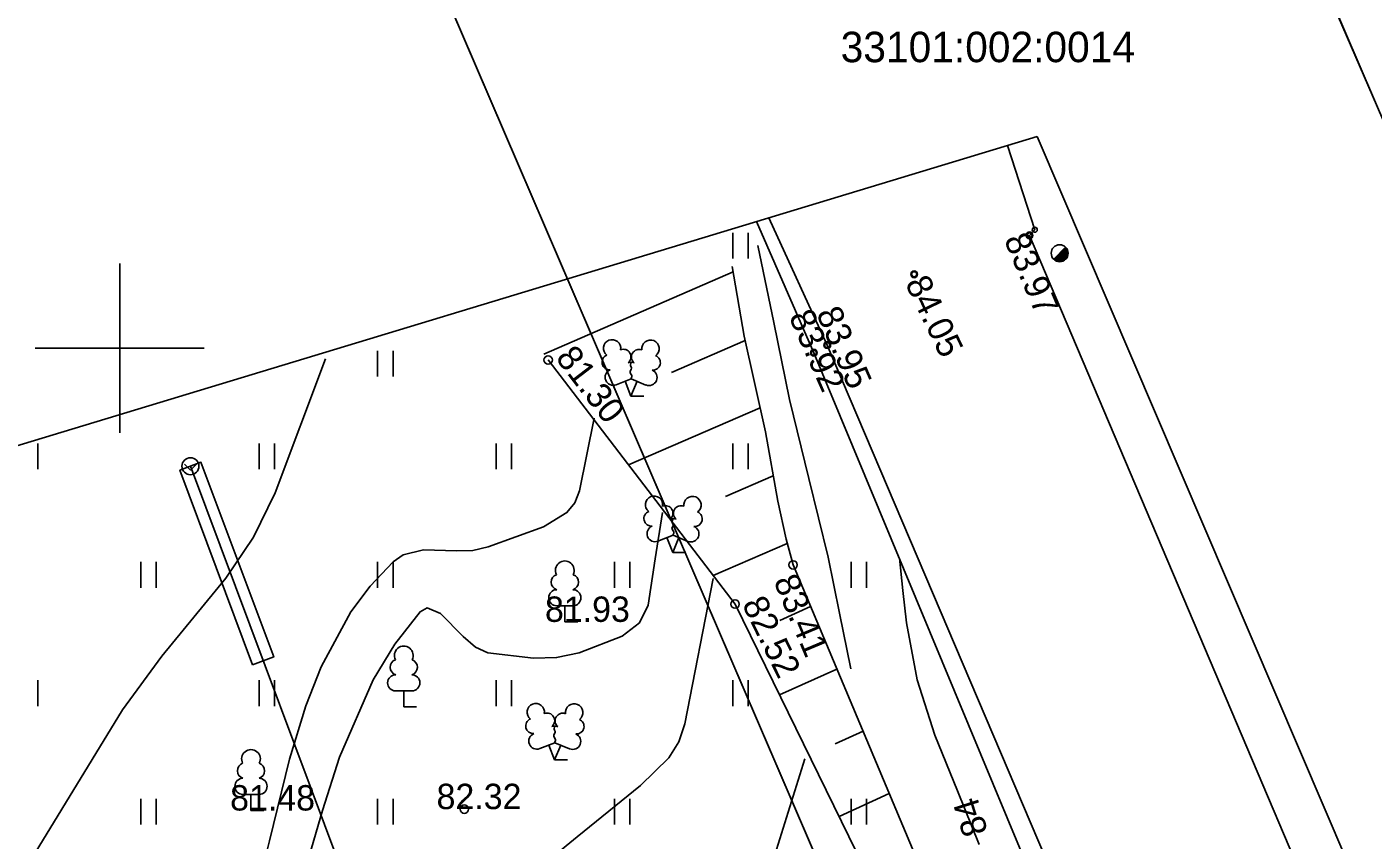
# Model space of a CAD drawing. Extents: x 635520 to 641285, y 6458433 to 6466834.
# Drawn here: x 637547.26 to 637587.05, y 6462685.46 to 6462709.5 of the extents above; entities that cross this region are included whole.
import ezdxf

# ---------------------------------------------------------------- set-up
doc = ezdxf.new("R2010")
doc.units = 0
for name, color, linetype in [('HALJASTUS', 7, 'Continuous'), ('HORISONTAAL-EH2000', 7, 'Continuous'), ('KORGUS-EH2000', 7, 'Continuous'), ('KTRASS', 7, 'Continuous'), ('LIIKLUS', 7, 'Continuous'), ('MOOTMPUNKT', 7, 'Continuous'), ('MOOTPIIR', 7, 'Continuous'), ('PIIR', 7, 'Continuous'), ('PUU', 7, 'Continuous'), ('RELJEEF', 7, 'Continuous'), ('TEE', 7, 'Continuous'), ('TORUMP', 7, 'Continuous'), ('VORK', 7, 'Continuous')]:
    doc.layers.add(name, color=color, linetype=linetype)

msp = doc.modelspace()

# ---------------------------------------------------------------- linework, layer by layer
at = {"layer": 'HALJASTUS'}
for p, q in [((637568.125, 6462703.406), (637568.125, 6462702.645)), ((637568.58, 6462703.406), (637568.58, 6462702.645)), ((637557.625, 6462699.923), (637557.625, 6462699.162)), ((637558.08, 6462699.923), (637558.08, 6462699.162)), ((637547.58, 6462697.179), (637547.58, 6462696.418)), ((637554.125, 6462697.179), (637554.125, 6462696.418)), ((637554.58, 6462697.179), (637554.58, 6462696.418)), ((637561.125, 6462697.179), (637561.125, 6462696.418)), ((637561.58, 6462697.179), (637561.58, 6462696.418)), ((637568.125, 6462697.179), (637568.125, 6462696.418)), ((637568.58, 6462697.179), (637568.58, 6462696.418)), ((637550.625, 6462693.679), (637550.625, 6462692.918)), ((637551.08, 6462693.679), (637551.08, 6462692.918)), ((637557.625, 6462693.679), (637557.625, 6462692.918)), ((637558.08, 6462693.679), (637558.08, 6462692.918)), ((637564.625, 6462693.679), (637564.625, 6462692.918)), ((637565.08, 6462693.679), (637565.08, 6462692.918)), ((637571.625, 6462693.679), (637571.625, 6462692.918)), ((637572.08, 6462693.679), (637572.08, 6462692.918)), ((637547.58, 6462690.179), (637547.58, 6462689.418)), ((637554.125, 6462690.179), (637554.125, 6462689.418)), ((637554.58, 6462690.179), (637554.58, 6462689.418)), ((637561.125, 6462690.179), (637561.125, 6462689.418)), ((637561.58, 6462690.179), (637561.58, 6462689.418)), ((637568.125, 6462690.179), (637568.125, 6462689.418)), ((637568.58, 6462690.179), (637568.58, 6462689.418)), ((637550.625, 6462686.679), (637550.625, 6462685.918)), ((637551.08, 6462686.679), (637551.08, 6462685.918)), ((637557.625, 6462686.679), (637557.625, 6462685.918)), ((637558.08, 6462686.679), (637558.08, 6462685.918)), ((637564.625, 6462686.679), (637564.625, 6462685.918)), ((637565.08, 6462686.679), (637565.08, 6462685.918)), ((637571.625, 6462686.679), (637571.625, 6462685.918)), ((637572.08, 6462686.679), (637572.08, 6462685.918))]:
    msp.add_line(p, q, dxfattribs=at)
at = {"layer": 'HORISONTAAL-EH2000'}
for points in [[(637571.608, 6462690.521), (637571.273, 6462692.168), (637570.939, 6462693.815), (637570.373, 6462696.149), (637569.803, 6462698.482), (637569.332, 6462700.756), (637568.862, 6462703.031)], [(637547.391, 6462684.898), (637550.079, 6462689.309), (637551.248, 6462690.895), (637553.134, 6462693.198), (637553.96, 6462694.41), (637554.598, 6462695.723), (637556.088, 6462699.683)], [(637550.885, 6462676.719), (637552.062, 6462678.773), (637553.07, 6462680.924), (637553.48, 6462681.97), (637553.827, 6462683.033), (637554.432, 6462685.435), (637555.016, 6462687.851), (637555.505, 6462689.427), (637555.951, 6462690.574), (637556.833, 6462692.204), (637557.404, 6462692.964), (637558.08, 6462693.679), (637558.381, 6462693.887), (637558.977, 6462694.033), (637559.953, 6462694.01), (637560.435, 6462694.021), (637560.89, 6462694.13), (637562.532, 6462694.716), (637563.222, 6462695.139), (637563.458, 6462695.425), (637563.594, 6462695.777), (637564.025, 6462697.934)], [(637553.237, 6462676.144), (637553.521, 6462677.159), (637554.4, 6462680.781), (637555.183, 6462683.56), (637555.992, 6462686.335), (637556.502, 6462687.909), (637557.497, 6462690.191), (637558.133, 6462691.244), (637558.882, 6462692.207), (637559.085, 6462692.325), (637559.484, 6462692.159), (637560.157, 6462691.475), (637560.515, 6462691.158), (637560.881, 6462690.991), (637562.229, 6462690.834), (637562.915, 6462690.853), (637563.585, 6462690.991), (637564.857, 6462691.488), (637565.364, 6462691.874), (637565.623, 6462692.403), (637565.832, 6462693.772), (637566.041, 6462695.141)], [(637575.406, 6462685.323), (637574.763, 6462686.911), (637574.098, 6462688.556), (637573.569, 6462690.197), (637573.253, 6462691.875), (637573.152, 6462692.831), (637573.051, 6462693.787)], [(637558.193, 6462676.356), (637558.804, 6462678.733), (637559.705, 6462681.451), (637559.89, 6462682.102), (637560.18, 6462682.611), (637560.899, 6462683.401), (637563.519, 6462685.549), (637565.398, 6462687.073), (637566.232, 6462687.888), (637566.527, 6462688.358), (637566.705, 6462688.89), (637567.541, 6462693.194)], [(637568.459, 6462682.141), (637569.312, 6462684.861), (637570.252, 6462687.861)]]:
    msp.add_lwpolyline(points, dxfattribs=at)
at = {"layer": 'KORGUS-EH2000'}
for centre, radius in [((637576.894, 6462703.333), 0.1), ((637573.485, 6462702.182), 0.1), ((637570.52, 6462699.865), 0.1), ((637570.916, 6462700.091), 0.1), ((637562.665, 6462699.649), 0.125), ((637569.905, 6462693.591), 0.125), ((637568.189, 6462692.434), 0.125), ((637560.188, 6462686.371), 0.125)]:
    msp.add_circle(centre, radius, dxfattribs=at)
at = {"layer": 'KTRASS'}
for points in [[(637553.929, 6462690.64), (637554.553, 6462690.873), (637552.403, 6462696.624), (637551.779, 6462696.39), (637553.929, 6462690.64)], [(637552.091, 6462696.507), (637557.38, 6462682.359)]]:
    msp.add_lwpolyline(points, dxfattribs=at)
at = {"layer": 'LIIKLUS'}
msp.add_line((637577.608, 6462702.628), (637577.962, 6462702.981), dxfattribs=at)
msp.add_circle((637577.785, 6462702.804), 0.25, dxfattribs=at)
for radius, start, end in [(0.225, 224.8541, 45.0356), (0.2, 224.8427, 45.047), (0.175, 224.8281, 45.0616), (0.15, 224.8087, 45.081), (0.125, 224.7814, 45.1083), (0.1, 224.7406, 45.1491), (0.075, 224.6725, 45.2172), (0.05, 224.5363, 45.3534), (0.025, 224.1278, 45.7619)]:
    msp.add_arc((637577.785, 6462702.804), radius, start, end, dxfattribs=at)
at = {"layer": 'MOOTMPUNKT'}
for centre in [(637577.05, 6462703.501), (637576.894, 6462703.333), (637573.485, 6462702.182), (637570.52, 6462699.865), (637570.916, 6462700.091)]:
    msp.add_circle(centre, 0.075, dxfattribs=at)
at = {"layer": 'MOOTPIIR'}
msp.add_lwpolyline([(637577.121, 6462706.256), (637621.518, 6462602.443), (637626.4, 6462595.366), (637629.306, 6462589.552), (637632.345, 6462582.075), (637635.389, 6462571.873), (637638.339, 6462562.294), (637668.127, 6462492.273), (637649.238, 6462481.686), (637639.312, 6462476.123), (637577.707, 6462609.736), (637571.303, 6462628.145), (637542.145, 6462695.65)], close=True, dxfattribs=at)
at = {"layer": 'PIIR'}
for points in [[(637353.17, 6462864.51), (637482.86, 6462645.05), (637521.85, 6462579.03), (637545.47, 6462531.18), (637521.04, 6462521.2), (637500.69, 6462455.68), (637461.84, 6462371.62), (637420.75, 6462347.57), (637436.31, 6462338.62), (637468.12, 6462357.68), (637503.74, 6462382.86), (637564.16, 6462430.62), (637606.05, 6462465.7), (637645.15, 6462498.88), (637648.76, 6462501.82), (637606.05, 6462602.89), (637580.65, 6462661.56), (637557.03, 6462716.49), (637554.32, 6462722.87), (637550.61, 6462721.37), (637536.13, 6462756.21), (637514.77, 6462809.68), (637486.6, 6462884.52), (637469.54, 6462931.01)], [(637623.96, 6462734.9), (637586.71, 6462720.18), (637582.24, 6462718.61), (637602.67, 6462671.11), (637628.08, 6462612.41), (637668.21, 6462517.42), (637672.34, 6462507.66), (637709.88, 6462420.1), (637737.91, 6462355.11), (637753.77, 6462318.2), (637776.73, 6462264.96), (637801.52, 6462208.36), (637827.52, 6462153.7), (637847.25, 6462116.82), (637898.04, 6462148.91), (637905.55, 6462308.22), (637862.56, 6462393.91), (637812.33, 6462495.2), (637717.87, 6462667.25), (637716.48, 6462661.92), (637707.8, 6462623.89)]]:
    msp.add_lwpolyline(points, close=True, dxfattribs=at)
msp.add_lwpolyline([(637557.03, 6462716.49), (637580.65, 6462661.56), (637606.05, 6462602.89), (637648.76, 6462501.82), (637668.21, 6462517.42), (637628.08, 6462612.41), (637602.67, 6462671.11), (637582.24, 6462718.61)], dxfattribs=at)
at = {"layer": 'PUU'}
for p, q in [((637564.672, 6462698.914), (637565.117, 6462699.089)), ((637565.117, 6462699.089), (637565.557, 6462698.909)), ((637565.112, 6462698.579), (637564.937, 6462699.019)), ((637565.112, 6462698.579), (637565.292, 6462699.019)), ((637565.492, 6462698.579), (637565.112, 6462698.579)), ((637565.911, 6462694.292), (637566.356, 6462694.467)), ((637566.351, 6462693.957), (637566.176, 6462694.397)), ((637566.351, 6462693.957), (637566.531, 6462694.397)), ((637566.356, 6462694.467), (637566.796, 6462694.287)), ((637566.731, 6462693.957), (637566.351, 6462693.957)), ((637563.398, 6462692.383), (637562.918, 6462692.383)), ((637563.158, 6462691.907), (637563.158, 6462692.383)), ((637563.539, 6462691.907), (637563.158, 6462691.907)), ((637558.637, 6462689.867), (637558.157, 6462689.867)), ((637558.397, 6462689.391), (637558.397, 6462689.867)), ((637558.778, 6462689.391), (637558.397, 6462689.391)), ((637562.416, 6462688.159), (637562.861, 6462688.334)), ((637562.856, 6462687.824), (637562.681, 6462688.264)), ((637562.856, 6462687.824), (637563.036, 6462688.264)), ((637562.861, 6462688.334), (637563.301, 6462688.154)), ((637563.236, 6462687.824), (637562.856, 6462687.824)), ((637554.121, 6462686.806), (637553.641, 6462686.806)), ((637553.881, 6462686.33), (637553.881, 6462686.806)), ((637554.262, 6462686.33), (637553.881, 6462686.33))]:
    msp.add_line(p, q, dxfattribs=at)
for points in [[(637565.117, 6462699.584), (637565.097, 6462699.509), (637565.097, 6462699.489), (637565.107, 6462699.459), (637565.127, 6462699.424), (637565.132, 6462699.404), (637565.117, 6462699.369), (637565.092, 6462699.319), (637565.087, 6462699.294), (637565.092, 6462699.279), (637565.102, 6462699.249), (637565.137, 6462699.189), (637565.142, 6462699.169), (637565.137, 6462699.149), (637565.122, 6462699.114), (637565.117, 6462699.089)], [(637566.356, 6462694.962), (637566.336, 6462694.887), (637566.336, 6462694.867), (637566.346, 6462694.837), (637566.366, 6462694.802), (637566.371, 6462694.782), (637566.356, 6462694.747), (637566.331, 6462694.697), (637566.326, 6462694.672), (637566.331, 6462694.657), (637566.341, 6462694.627), (637566.376, 6462694.567), (637566.381, 6462694.547), (637566.376, 6462694.527), (637566.361, 6462694.492), (637566.356, 6462694.467)], [(637562.861, 6462688.829), (637562.841, 6462688.754), (637562.841, 6462688.734), (637562.851, 6462688.704), (637562.871, 6462688.669), (637562.876, 6462688.649), (637562.861, 6462688.614), (637562.836, 6462688.564), (637562.831, 6462688.539), (637562.836, 6462688.524), (637562.846, 6462688.494), (637562.881, 6462688.434), (637562.886, 6462688.414), (637562.881, 6462688.394), (637562.866, 6462688.359), (637562.861, 6462688.334)]]:
    msp.add_lwpolyline(points, dxfattribs=at)
for centre, radius, start, end in [((637564.555, 6462699.993), 0.256, 111.5027, 232.5173), ((637564.555, 6462699.993), 0.256, 350.4856, 111.5002), ((637564.89, 6462699.743), 0.224, 308.5041, 111.5725), ((637565.353, 6462699.738), 0.225, 67.7016, 230.5126), ((637565.691, 6462699.984), 0.256, 67.6168, 188.6314), ((637565.691, 6462699.984), 0.256, 306.5997, 67.6143), ((637564.481, 6462699.582), 0.224, 111.4304, 274.4987), ((637565.116, 6462699.346), 0.237, 66.7655, 111.5015), ((637565.758, 6462699.572), 0.224, 264.6183, 67.6866), ((637564.586, 6462699.137), 0.237, 111.5014, 291.5004), ((637565.647, 6462699.129), 0.237, 247.6166, 67.6155), ((637565.794, 6462695.371), 0.256, 111.5027, 232.5173), ((637565.794, 6462695.371), 0.256, 350.4856, 111.5002), ((637566.93, 6462695.362), 0.256, 67.6168, 188.6314), ((637566.93, 6462695.362), 0.256, 306.5997, 67.6143), ((637565.72, 6462694.96), 0.224, 111.4304, 274.4987), ((637566.129, 6462695.121), 0.224, 308.5041, 111.5725), ((637566.592, 6462695.116), 0.225, 67.7016, 230.5126), ((637566.997, 6462694.95), 0.224, 264.6183, 67.6866), ((637565.825, 6462694.515), 0.237, 111.5014, 291.5004), ((637566.355, 6462694.724), 0.237, 66.7655, 111.5015), ((637566.886, 6462694.507), 0.237, 247.6166, 67.6155), ((637563.158, 6462693.43), 0.277, 332.5799, 207.4201), ((637562.988, 6462693.082), 0.233, 109.0217, 253.1415), ((637563.328, 6462693.082), 0.233, 286.8508, 70.9859), ((637562.92, 6462692.621), 0.238, 90.0016, 269.3953), ((637563.396, 6462692.621), 0.238, 270.6047, 89.9984), ((637558.397, 6462690.914), 0.277, 332.5799, 207.4201), ((637558.227, 6462690.566), 0.233, 109.0217, 253.1415), ((637558.567, 6462690.566), 0.233, 286.8508, 70.9859), ((637558.159, 6462690.105), 0.238, 90.0016, 269.3953), ((637558.635, 6462690.105), 0.238, 270.6047, 89.9984), ((637562.299, 6462689.238), 0.256, 111.5027, 232.5173), ((637562.299, 6462689.238), 0.256, 350.4856, 111.5002), ((637562.634, 6462688.988), 0.224, 308.5041, 111.5725), ((637563.097, 6462688.983), 0.225, 67.7016, 230.5126), ((637563.435, 6462689.229), 0.256, 67.6168, 188.6314), ((637563.435, 6462689.229), 0.256, 306.5997, 67.6143), ((637562.225, 6462688.827), 0.224, 111.4304, 274.4987), ((637562.86, 6462688.591), 0.237, 66.7655, 111.5015), ((637563.502, 6462688.817), 0.224, 264.6183, 67.6866), ((637562.33, 6462688.382), 0.237, 111.5014, 291.5004), ((637563.391, 6462688.374), 0.237, 247.6166, 67.6155), ((637553.881, 6462687.853), 0.277, 332.5799, 207.4201), ((637553.711, 6462687.505), 0.233, 109.0217, 253.1415), ((637554.051, 6462687.505), 0.233, 286.8508, 70.9859), ((637553.643, 6462687.044), 0.238, 90.0016, 269.3953), ((637554.119, 6462687.044), 0.238, 270.6047, 89.9984)]:
    msp.add_arc(centre, radius, start, end, dxfattribs=at)
at = {"layer": 'RELJEEF'}
for p, q in [((637568.133, 6462702.252), (637562.534, 6462699.82)), ((637568.49, 6462700.226), (637566.311, 6462699.28)), ((637568.93, 6462698.237), (637565.04, 6462696.547)), ((637569.318, 6462696.225), (637567.904, 6462695.611)), ((637569.732, 6462694.224), (637567.545, 6462693.275)), ((637570.423, 6462692.358), (637569.512, 6462691.948)), ((637571.198, 6462690.513), (637569.502, 6462689.751)), ((637571.972, 6462688.674), (637571.153, 6462688.301)), ((637572.747, 6462686.829), (637571.264, 6462686.153))]:
    msp.add_line(p, q, dxfattribs=at)
for points in [[(637577.743, 6462673.414), (637575.117, 6462681.189), (637569.905, 6462693.591), (637569.696, 6462694.355), (637569.45, 6462695.479), (637569.088, 6462697.524), (637568.46, 6462700.358), (637568.105, 6462702.415)], [(637576.613, 6462672.989), (637573.803, 6462680.968), (637568.189, 6462692.434), (637562.665, 6462699.649)]]:
    msp.add_lwpolyline(points, dxfattribs=at)
at = {"layer": 'TEE'}
for points in [[(637576.244, 6462705.99), (637577.05, 6462703.501), (637576.894, 6462703.333), (637585.991, 6462681.911), (637595.199, 6462660.726), (637597.023, 6462656.519), (637606.573, 6462634.373), (637615.237, 6462614.611), (637619.218, 6462605.752), (637619.464, 6462605.731), (637621.459, 6462602.057), (637626.162, 6462595.156), (637629.111, 6462589.508), (637632.099, 6462582.169), (637634.874, 6462573.057), (637635.665, 6462569.519), (637637.875, 6462562.137), (637646.856, 6462540.855), (637655.85, 6462519.829), (637658.457, 6462513.968), (637658.886, 6462514.084), (637662.526, 6462505.396), (637662.293, 6462504.935), (637667.692, 6462492.08)], [(637568.822, 6462703.739), (637570.52, 6462699.865), (637579.251, 6462678.857), (637584.922, 6462665.605), (637585.376, 6462663.932), (637585.287, 6462661.961), (637584.255, 6462658.554)], [(637580.153, 6462656.725), (637582.994, 6462657.934), (637585.375, 6462659.105), (637585.936, 6462659.956), (637586.473, 6462660.97), (637585.927, 6462664.302), (637579.83, 6462679.142), (637570.916, 6462700.091), (637569.19, 6462703.851)]]:
    msp.add_lwpolyline(points, dxfattribs=at)
at = {"layer": 'TORUMP'}
for q in [(637551.914, 6462696.568), (637552.269, 6462696.568)]:
    msp.add_line((637552.091, 6462696.391), q, dxfattribs=at)
msp.add_circle((637552.091, 6462696.507), 0.25, dxfattribs=at)
at = {"layer": 'VORK'}
for p, q in [((637550, 6462702.5), (637550, 6462697.5)), ((637547.5, 6462700), (637552.5, 6462700))]:
    msp.add_line(p, q, dxfattribs=at)

# ---------------------------------------------------------------- texts
at = {"layer": 'HORISONTAAL-EH2000'}
msp.add_text('84', height=0.75, rotation=107.7345, dxfattribs=at).set_placement((637575.674, 6462685.707))
at = {"layer": 'KORGUS-EH2000'}
for s, rotation, p in [('83.97', 292.9575, (637576.129, 6462703.213)), ('84.05', 295.7349, (637573.204, 6462701.919)), ('83.92', 293.9303, (637569.769, 6462700.936)), ('83.95', 293.3285, (637570.579, 6462701.031)), ('81.30', 307.4386, (637562.861, 6462699.704)), ('83.41', 292.7948, (637569.318, 6462693.119)), ('82.52', 296.0874, (637568.382, 6462692.435))]:
    msp.add_text(s, height=0.75, rotation=rotation, dxfattribs=at).set_placement(p)
for s, p in [('81.93', (637562.571, 6462691.907)), ('81.48', (637553.264, 6462686.33)), ('82.32', (637559.367, 6462686.371))]:
    msp.add_text(s, height=0.75, dxfattribs=at).set_placement(p)
at = {"layer": 'PIIR'}
msp.add_text('33101:002:0014', height=0.9, dxfattribs=at).set_placement((637571.312, 6462708.453))

doc.saveas('drawing.dxf')
